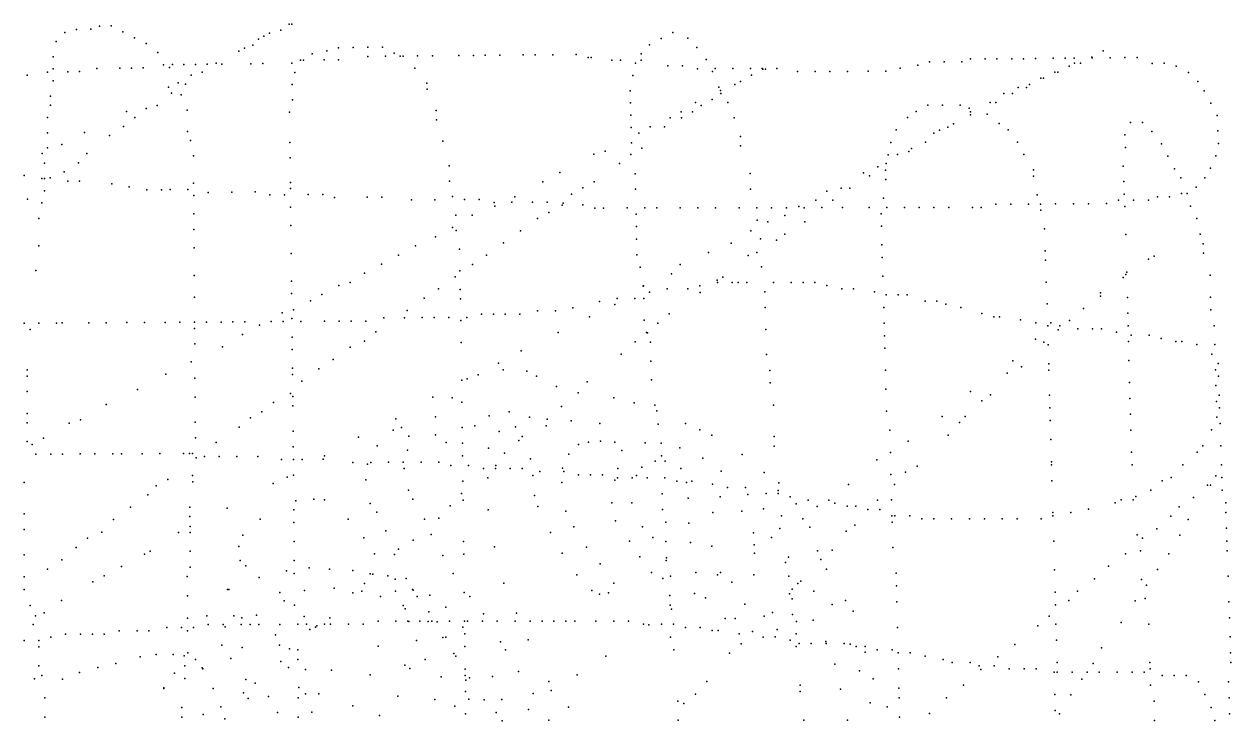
# Model space of a CAD drawing. Header units: metres. Extents: x -21.4 to -6.2, y -43.4 to -42.1.
# Drawn here: x -21.443035 to -21.441632, y -43.119011 to -43.118201 of the extents above; entities that cross this region are included whole.
import ezdxf

# ---------------------------------------------------------------- set-up
doc = ezdxf.new("R2010")
doc.units = ezdxf.units.M

msp = doc.modelspace()

# ---------------------------------------------------------------- linework, layer by layer
at = {"layer": 'Pontos'}
for p in [(-21.4429741, -43.1182073, 426), (-21.4429573, -43.1182071, 426), (-21.4429472, -43.1182035, 426), (-21.4429337, -43.1182033, 425), (-21.4427365, -43.1182082, 421), (-21.4427267, -43.1182012, 421), (-21.4427235, -43.1182012, 421), (-21.4429976, -43.1182216, 427), (-21.4429876, -43.1182109, 427), (-21.4429202, -43.1182102, 425), (-21.4429066, -43.1182171, 424), (-21.4427625, -43.1182187, 421), (-21.442756, -43.1182152, 421), (-21.4427495, -43.1182117, 421), (-21.4422941, -43.118218, 424), (-21.4422806, -43.1182108, 424), (-21.4422633, -43.1182177, 424), (-21.4428931, -43.1182239, 424), (-21.4428795, -43.1182344, 423), (-21.4427854, -43.1182327, 420), (-21.4427788, -43.1182292, 420), (-21.4427691, -43.1182257, 420), (-21.4426999, -43.1182359, 420), (-21.4426829, -43.1182322, 421), (-21.4426694, -43.1182286, 421), (-21.4426524, -43.1182284, 421), (-21.4426354, -43.1182282, 421), (-21.4426183, -43.118228, 421), (-21.4426046, -43.1182349, 421), (-21.4423176, -43.1182359, 423), (-21.4423076, -43.1182252, 423), (-21.4422527, -43.1182283, 424), (-21.4417804, -43.1182324, 423), (-21.443001, -43.1182392, 427), (-21.4428727, -43.1182484, 423), (-21.4428625, -43.1182483, 423), (-21.442849, -43.1182481, 422), (-21.4428355, -43.118248, 422), (-21.4428219, -43.1182478, 421), (-21.4428114, -43.1182467, 421), (-21.442805, -43.1182477, 421), (-21.4427711, -43.1182473, 420), (-21.4427575, -43.1182472, 420), (-21.4427235, -43.1182468, 420), (-21.4427134, -43.1182432, 420), (-21.44271, -43.1182431, 420), (-21.4426862, -43.1182429, 420), (-21.4426692, -43.1182427, 420), (-21.4426352, -43.1182388, 421), (-21.4426148, -43.1182386, 421), (-21.4425977, -43.1182384, 421), (-21.4425943, -43.1182383, 421), (-21.4425773, -43.1182382, 421), (-21.4425602, -43.118238, 421), (-21.4425295, -43.1182377, 421), (-21.4425125, -43.1182376, 421), (-21.4424988, -43.1182375, 421), (-21.4424818, -43.1182373, 421), (-21.4424545, -43.1182371, 422), (-21.4424408, -43.118237, 422), (-21.4424203, -43.1182368, 422), (-21.4423929, -43.1182366, 422), (-21.4423791, -43.11824, 422), (-21.4423757, -43.11824, 422), (-21.4423517, -43.1182433, 423), (-21.4423414, -43.1182432, 423), (-21.4423242, -43.1182466, 423), (-21.4423174, -43.118243, 423), (-21.4422863, -43.1182499, 423), (-21.4422692, -43.1182497, 423), (-21.4422419, -43.1182424, 424), (-21.4419958, -43.1182489, 425), (-21.4419822, -43.1182452, 425), (-21.4419651, -43.1182452, 425), (-21.4419446, -43.1182452, 426), (-21.4419345, -43.1182416, 425), (-21.4419174, -43.1182415, 425), (-21.4419037, -43.1182415, 425), (-21.4418866, -43.1182415, 425), (-21.4418729, -43.1182414, 424), (-21.441859, -43.1182412, 424), (-21.4418382, -43.118241, 424), (-21.4418243, -43.1182409, 424), (-21.4418199, -43.1182501, 423), (-21.4418139, -43.1182408, 423), (-21.4418134, -43.1182466, 423), (-21.4418067, -43.1182466, 423), (-21.4417935, -43.1182395, 423), (-21.4417931, -43.1182405, 423), (-21.4417722, -43.1182403, 423), (-21.4417549, -43.1182401, 422), (-21.4417409, -43.11824, 422), (-21.4417233, -43.118247, 422), (-21.4417093, -43.1182468, 422), (-21.4416953, -43.1182503, 421), (-21.4430313, -43.1182606, 429), (-21.4430077, -43.1182569, 428), (-21.443001, -43.1182533, 428), (-21.4429841, -43.1182566, 427), (-21.4429706, -43.1182565, 427), (-21.4429504, -43.1182527, 426), (-21.4429234, -43.1182524, 425), (-21.4429099, -43.1182523, 424), (-21.4428963, -43.1182522, 424), (-21.4428659, -43.1182518, 423), (-21.4428408, -43.1182607, 422), (-21.4428278, -43.1182572, 421), (-21.44272, -43.1182574, 420), (-21.4425804, -43.1182524, 420), (-21.4423272, -43.1182609, 422), (-21.4422519, -43.1182531, 423), (-21.4422346, -43.1182565, 424), (-21.4422313, -43.118253, 424), (-21.4422108, -43.1182529, 424), (-21.4421903, -43.1182528, 424), (-21.442189, -43.1182607), (-21.4421767, -43.1182528, 424), (-21.442176, -43.1182536), (-21.4421727, -43.1182536), (-21.4421596, -43.1182528, 424), (-21.4421356, -43.1182563, 424), (-21.4421151, -43.1182563, 424), (-21.442098, -43.1182562, 424), (-21.4420775, -43.1182562, 425), (-21.4420536, -43.1182561, 425), (-21.4420331, -43.1182561, 425), (-21.4420161, -43.1182525, 425), (-21.4418529, -43.1182642, 424), (-21.4418495, -43.1182642, 424), (-21.4418364, -43.1182572, 424), (-21.4418331, -43.1182572, 423), (-21.441681, -43.1182573, 421), (-21.443001, -43.1182673, 428), (-21.4428669, -43.1182747, 423), (-21.4428556, -43.1182694, 422), (-21.4428474, -43.1182712, 422), (-21.4427232, -43.1182716, 420), (-21.4425665, -43.1182699, 420), (-21.4425663, -43.118277, 420), (-21.4422273, -43.1182744, 423), (-21.442225, -43.1182784), (-21.4422086, -43.1182713), (-21.4422021, -43.1182678), (-21.4418792, -43.1182748, 424), (-21.4418693, -43.1182748, 424), (-21.441866, -43.1182713, 424), (-21.4416701, -43.118268, 420), (-21.4430043, -43.118285, 428), (-21.4428637, -43.1182817, 423), (-21.4428521, -43.1182835, 422), (-21.442723, -43.1182893, 419), (-21.4423301, -43.1182787, 422), (-21.4422544, -43.1182925), (-21.4422347, -43.118289), (-21.4422249, -43.1182819), (-21.4422167, -43.1182923, 423), (-21.4419118, -43.1182925, 424), (-21.4419052, -43.1182925, 424), (-21.4418956, -43.1182819, 424), (-21.4418857, -43.1182819, 424), (-21.4416627, -43.1182787, 420), (-21.4430043, -43.1182956, 428), (-21.4429158, -43.1183027, 425), (-21.4428931, -43.1182992, 424), (-21.4428801, -43.1182957, 423), (-21.4428452, -43.1183011, 422), (-21.4427263, -43.1183035, 419), (-21.4425556, -43.1183018, 419), (-21.4423298, -43.1182929, 422), (-21.4422708, -43.1183031), (-21.4422576, -43.1183031), (-21.4422478, -43.118296), (-21.4419975, -43.1183027), (-21.4419841, -43.1182955), (-21.441967, -43.1182954), (-21.4419464, -43.1182954), (-21.441936, -43.118299), (-21.4419347, -43.1183031, 424), (-21.4419153, -43.1183061), (-21.4416551, -43.118293, 420), (-21.4430077, -43.1183098, 428), (-21.4429193, -43.1183202, 425), (-21.4429062, -43.1183097, 424), (-21.4425554, -43.1183125, 419), (-21.4423294, -43.1183072, 421), (-21.4422839, -43.1183102), (-21.4422707, -43.1183102), (-21.4422094, -43.1183103, 423), (-21.4420076, -43.1183099), (-21.4419542, -43.1183173, 424), (-21.4419346, -43.1183067, 424), (-21.4419012, -43.1183169), (-21.4417485, -43.1183156, 421), (-21.4417345, -43.1183155, 421), (-21.4416476, -43.1183074, 420), (-21.4430077, -43.1183275, 429), (-21.4429648, -43.1183272, 427), (-21.4429357, -43.1183308, 425), (-21.4428451, -43.1183259, 421), (-21.442329, -43.1183215, 421), (-21.44232, -43.1183279), (-21.4423068, -43.1183208), (-21.4422904, -43.1183208), (-21.442202, -43.1183318, 422), (-21.4420208, -43.1183243), (-21.4419771, -43.1183279, 424), (-21.4419705, -43.1183244, 424), (-21.4419607, -43.1183209, 424), (-21.4418907, -43.1183241), (-21.4417549, -43.1183301, 421), (-21.4417236, -43.1183262, 420), (-21.4416468, -43.1183254, 419), (-21.4430076, -43.1183452, 429), (-21.4429909, -43.1183412, 428), (-21.4428416, -43.1183365, 421), (-21.4427259, -43.118339, 418), (-21.4425482, -43.1183374, 419), (-21.4423285, -43.1183394, 421), (-21.4423165, -43.1183456), (-21.4422018, -43.1183426, 422), (-21.4420273, -43.1183387), (-21.4420031, -43.1183457, 423), (-21.4419868, -43.1183386, 424), (-21.4418799, -43.1183384), (-21.4417543, -43.1183445, 420), (-21.4417126, -43.1183405, 420), (-21.4416462, -43.1183399, 419), (-21.4430138, -43.1183518, 430), (-21.4429718, -43.1183624, 428), (-21.4429619, -43.1183518, 427), (-21.4428381, -43.1183543, 421), (-21.4427256, -43.1183568, 419), (-21.4423725, -43.1183526), (-21.4423594, -43.1183491), (-21.4423296, -43.1183527), (-21.4420303, -43.1183531), (-21.4420195, -43.1183528, 423), (-21.4420064, -43.1183492, 423), (-21.4418725, -43.1183528), (-21.4417051, -43.1183549, 419), (-21.4416491, -43.1183544, 418), (-21.443011, -43.1183629, 430), (-21.4429882, -43.1183729, 429), (-21.4425408, -43.1183659, 419), (-21.4424119, -43.1183739), (-21.4423427, -43.1183633), (-21.4423243, -43.1183753, 420), (-21.4421907, -43.1183751, 421), (-21.4420588, -43.1183741, 422), (-21.4420424, -43.118367, 422), (-21.4420332, -43.1183712), (-21.4420325, -43.1183634, 422), (-21.4418614, -43.1183707), (-21.441757, -43.1183662, 420), (-21.4416975, -43.1183693, 419), (-21.4416555, -43.1183689, 418), (-21.4430347, -43.1183774, 431), (-21.4430144, -43.1183807, 430), (-21.443011, -43.1183807, 430), (-21.4430045, -43.1183799, 430), (-21.4429839, -43.118384, 429), (-21.4429703, -43.1183839, 428), (-21.442933, -43.1183871, 427), (-21.4429126, -43.1183905, 426), (-21.4428378, -43.1183863, 422), (-21.4427253, -43.1183854, 419), (-21.4425404, -43.1183838, 419), (-21.4424316, -43.1183845), (-21.4423722, -43.1183846), (-21.4420521, -43.1183776, 422), (-21.4420328, -43.118382), (-21.4418612, -43.118378), (-21.4417563, -43.1183843, 419), (-21.4416901, -43.1183801, 418), (-21.4416722, -43.1183909, 418), (-21.4416622, -43.1183799, 418), (-21.4430309, -43.1184046, 432), (-21.443011, -43.1183949, 431), (-21.4428922, -43.1183939, 425), (-21.4428752, -43.1183938, 424), (-21.442865, -43.1183937, 424), (-21.4428446, -43.1183935, 423), (-21.4428377, -43.1184006, 423), (-21.4428207, -43.1183969, 422), (-21.4427935, -43.1183967, 421), (-21.4427662, -43.1183964, 420), (-21.4427491, -43.1183999, 420), (-21.442732, -43.1183997, 420), (-21.4427252, -43.1183925, 419), (-21.4427046, -43.1183995, 419), (-21.4426875, -43.1183993, 419), (-21.4426738, -43.1184028, 419), (-21.4426361, -43.1184025, 419), (-21.442619, -43.1184023, 419), (-21.4425367, -43.1184017, 418), (-21.4424645, -43.1184022), (-21.4423985, -43.1183988), (-21.4423854, -43.1183917), (-21.4423239, -43.1183933, 420), (-21.4421903, -43.1183931, 420), (-21.4421014, -43.1183954, 421), (-21.4420849, -43.1183919, 421), (-21.442075, -43.1183919, 421), (-21.4420356, -43.1184037), (-21.4418569, -43.1183996), (-21.4417558, -43.1183988, 419), (-21.4417172, -43.1184021, 418), (-21.4417032, -43.118402, 418), (-21.4416893, -43.1183982, 418), (-21.4416824, -43.1183982, 418), (-21.4430144, -43.1184092, 431), (-21.442725, -43.118414, 420), (-21.4425846, -43.1184056, 419), (-21.4425572, -43.1184054, 419), (-21.4425229, -43.1184052, 418), (-21.4425057, -43.1184051, 418), (-21.4424885, -43.1184086, 418), (-21.4424876, -43.1184129), (-21.4424678, -43.1184084, 418), (-21.4424438, -43.1184083, 419), (-21.4424266, -43.1184082, 419), (-21.4424093, -43.1184116, 419), (-21.4424083, -43.1184095), (-21.4423852, -43.1184115, 419), (-21.4423714, -43.1184151, 419), (-21.4423611, -43.1184151, 419), (-21.4423337, -43.118415, 419), (-21.4423131, -43.118415, 419), (-21.4422994, -43.118415, 419), (-21.442272, -43.1184149, 419), (-21.4422514, -43.1184149, 419), (-21.4422309, -43.1184148, 420), (-21.4422034, -43.1184148, 420), (-21.4421829, -43.1184148, 420), (-21.4421657, -43.1184147, 420), (-21.4421486, -43.1184147, 420), (-21.4421341, -43.1184132, 420), (-21.442128, -43.1184147, 420), (-21.4421144, -43.1184061, 420), (-21.4421074, -43.1184146, 420), (-21.4420946, -43.1184061, 421), (-21.4420834, -43.1184146, 420), (-21.4420525, -43.1184146, 421), (-21.4420319, -43.1184145, 421), (-21.4420113, -43.1184145, 421), (-21.4419941, -43.1184145, 421), (-21.441977, -43.1184144, 421), (-21.4419598, -43.1184144, 421), (-21.4419323, -43.1184144, 421), (-21.441922, -43.1184143, 421), (-21.441905, -43.1184107, 421), (-21.4418878, -43.1184107, 420), (-21.441867, -43.1184106, 420), (-21.4418531, -43.1184104, 420), (-21.4418528, -43.1184177), (-21.4418356, -43.1184103, 420), (-21.4418147, -43.1184101, 419), (-21.4417973, -43.11841, 419), (-21.4417763, -43.1184098, 419), (-21.4417625, -43.1184061, 419), (-21.4417552, -43.1184133, 418), (-21.441745, -43.1184059, 418), (-21.4417275, -43.1184058, 418), (-21.4416786, -43.1184128, 417), (-21.4430178, -43.1184271, 432), (-21.4428376, -43.118422, 423), (-21.4425328, -43.1184232, 418), (-21.4425139, -43.1184235), (-21.4424379, -43.1184272), (-21.4424248, -43.1184201), (-21.4423233, -43.1184222, 419), (-21.4421825, -43.1184292, 419), (-21.4421703, -43.118431, 419), (-21.4421505, -43.1184239, 420), (-21.4421273, -43.118431, 420), (-21.4420385, -43.1184218), (-21.4416714, -43.1184274, 417), (-21.4428374, -43.1184399, 424), (-21.4427247, -43.1184355, 420), (-21.4425369, -43.1184377), (-21.4425325, -43.1184412, 418), (-21.4424577, -43.1184415), (-21.442323, -43.1184367, 419), (-21.44219, -43.1184417, 419), (-21.4421502, -43.1184453, 419), (-21.4420381, -43.1184362), (-21.4418486, -43.1184394), (-21.441754, -43.1184459, 417), (-21.4416675, -43.1184456, 416), (-21.4430178, -43.1184592, 432), (-21.4425798, -43.118459), (-21.4425567, -43.1184484), (-21.4424774, -43.1184557), (-21.4423227, -43.1184512, 418), (-21.4422129, -43.118456, 419), (-21.4421785, -43.118451, 419), (-21.44216, -43.1184524, 419), (-21.4420375, -43.118458), (-21.4416638, -43.1184566, 416), (-21.4428373, -43.1184614, 424), (-21.4427244, -43.1184678, 421), (-21.4425995, -43.1184697), (-21.4425286, -43.1184628, 418), (-21.4424972, -43.11847), (-21.4423223, -43.1184693, 418), (-21.4422393, -43.1184667, 418), (-21.4421929, -43.1184703, 418), (-21.442183, -43.1184667, 418), (-21.4420371, -43.1184725), (-21.4418477, -43.1184648), (-21.4417274, -43.1184744, 416), (-21.4417209, -43.1184709, 416), (-21.4416635, -43.1184676, 416), (-21.4430211, -43.1184879, 433), (-21.4426193, -43.1184803), (-21.4425281, -43.118488, 418), (-21.4425137, -43.1184806), (-21.4423186, -43.1184838, 418), (-21.4422722, -43.1184809, 418), (-21.4421777, -43.1184836, 418), (-21.4418473, -43.1184757), (-21.442837, -43.1184937, 425), (-21.442724, -43.1185001, 422), (-21.4426556, -43.1185016), (-21.4426391, -43.118491), (-21.4425335, -43.1184949), (-21.442282, -43.1184917, 417), (-21.442229, -43.1184989, 417), (-21.4422288, -43.1185018, 417), (-21.4422224, -43.1184953, 417), (-21.4422116, -43.1185018, 417), (-21.4422048, -43.1185018, 417), (-21.4421945, -43.1185018, 417), (-21.4421635, -43.1185017, 417), (-21.4421429, -43.1185017, 417), (-21.4421291, -43.1185017, 417), (-21.4421154, -43.1185017, 417), (-21.4420364, -43.1184943), (-21.4418464, -43.1185011), (-21.441757, -43.1184959, 416), (-21.4417538, -43.1184923, 416), (-21.4417527, -43.1184897, 416), (-21.441656, -43.1184932, 415), (-21.4427238, -43.1185146, 422), (-21.4426886, -43.1185158), (-21.4426688, -43.1185052), (-21.4425532, -43.1185092), (-21.4425277, -43.1185097, 418), (-21.442315, -43.118506, 417), (-21.4423147, -43.1185056, 417), (-21.4423077, -43.1185128, 417), (-21.4422871, -43.1185092, 417), (-21.442263, -43.1185091, 417), (-21.4422494, -43.1185055, 417), (-21.4422487, -43.1185132, 417), (-21.4421736, -43.1185127, 417), (-21.4421015, -43.1185053, 417), (-21.4420842, -43.1185089, 417), (-21.4420704, -43.1185089, 417), (-21.4420462, -43.1185125, 417), (-21.4420324, -43.1185161, 417), (-21.4420186, -43.1185161, 417), (-21.4420083, -43.1185161, 417), (-21.4417834, -43.1185138, 416), (-21.4428369, -43.1185189, 426), (-21.4427018, -43.1185229, 422), (-21.4425698, -43.1185199), (-21.4425275, -43.1185205, 418), (-21.4423967, -43.1185311, 417), (-21.4423659, -43.1185238, 417), (-21.4423479, -43.1185274, 417), (-21.4423453, -43.1185202, 417), (-21.4423247, -43.1185201, 417), (-21.4423144, -43.1185201, 417), (-21.4421731, -43.1185309, 416), (-21.4420354, -43.1185307), (-21.4419874, -43.1185233, 417), (-21.4419736, -43.1185233, 417), (-21.4419631, -43.1185269, 417), (-21.4419458, -43.1185306, 417), (-21.4418455, -43.1185266), (-21.4417833, -43.1185174, 416), (-21.441752, -43.118519, 415), (-21.4416554, -43.1185189, 414), (-21.4427348, -43.1185371, 423), (-21.4427235, -43.1185435, 423), (-21.4427216, -43.1185336, 422), (-21.4426168, -43.1185428, 420), (-21.4425927, -43.1185426, 419), (-21.4425896, -43.1185342), (-21.442572, -43.1185425, 419), (-21.4425582, -43.1185424, 418), (-21.4425409, -43.1185423, 418), (-21.4425202, -43.1185422, 417), (-21.4425031, -43.1185386, 417), (-21.4424893, -43.1185385, 417), (-21.4424756, -43.1185385, 417), (-21.4424584, -43.1185385, 417), (-21.4424378, -43.1185348, 417), (-21.4424172, -43.1185348, 417), (-21.4423776, -43.1185417, 416), (-21.4422849, -43.1185382, 416), (-21.4419214, -43.1185378, 416), (-21.4419075, -43.1185414, 416), (-21.4419006, -43.1185414, 416), (-21.4418763, -43.118545, 416), (-21.441803, -43.1185317, 415), (-21.4417516, -43.1185373, 415), (-21.441655, -43.1185335, 414), (-21.4430348, -43.118549, 436), (-21.4430279, -43.1185562, 435), (-21.4430177, -43.1185489, 435), (-21.4429973, -43.1185488, 434), (-21.4429905, -43.1185487, 434), (-21.4429597, -43.1185485, 432), (-21.4429393, -43.1185484, 431), (-21.4429153, -43.1185483, 430), (-21.4428948, -43.1185481, 429), (-21.4428709, -43.118548, 428), (-21.4428538, -43.1185479, 428), (-21.4428367, -43.1185478, 427), (-21.4428366, -43.118555, 427), (-21.442823, -43.1185477, 426), (-21.4428058, -43.1185476, 425), (-21.4427921, -43.1185475, 425), (-21.4427784, -43.1185474, 424), (-21.4427612, -43.1185514, 424), (-21.4427475, -43.1185472, 423), (-21.4427337, -43.1185471, 423), (-21.4427131, -43.118547, 422), (-21.4426856, -43.1185468, 422), (-21.4426684, -43.1185467, 421), (-21.4426546, -43.1185466, 421), (-21.4426374, -43.1185465, 420), (-21.4426259, -43.1185592), (-21.442527, -43.1185459, 417), (-21.4423138, -43.1185456, 416), (-21.442298, -43.118549, 416), (-21.4421725, -43.1185564, 416), (-21.4420348, -43.1185489), (-21.4418587, -43.1185486, 415), (-21.4418446, -43.1185521), (-21.4418412, -43.1185485, 415), (-21.4418326, -43.1185567, 415), (-21.4418307, -43.1185521, 415), (-21.4418195, -43.118546, 415), (-21.4418195, -43.118546, 415), (-21.4418099, -43.1185557, 415), (-21.4417927, -43.1185557, 415), (-21.4417823, -43.1185557, 414), (-21.4417513, -43.118552, 414), (-21.4416511, -43.1185519, 413), (-21.4428365, -43.1185731, 427), (-21.442781, -43.118562, 425), (-21.4427232, -43.1185652, 423), (-21.4426392, -43.1185699), (-21.4425266, -43.1185714, 417), (-21.442414, -43.1185597, 416), (-21.4423243, -43.1185705, 416), (-21.4423112, -43.1185598, 416), (-21.4423101, -43.1185602, 416), (-21.4423064, -43.1185711, 416), (-21.4420344, -43.1185635), (-21.4418591, -43.1185674, 415), (-21.4418491, -43.1185711, 415), (-21.4417649, -43.1185594), (-21.4417509, -43.1185703, 414), (-21.4417476, -43.118563), (-21.4417269, -43.118563), (-21.441713, -43.1185666), (-21.4416956, -43.1185703), (-21.4416887, -43.1185703), (-21.4428041, -43.1185763, 426), (-21.4427231, -43.1185797, 423), (-21.4426557, -43.118577), (-21.4424569, -43.1185812, 416), (-21.4423408, -43.1185849, 415), (-21.4421717, -43.1185855, 415), (-21.442034, -43.1185781), (-21.4418441, -43.1185741), (-21.4416713, -43.1185739), (-21.4416538, -43.1185849), (-21.4416506, -43.1185739, 413), (-21.4428405, -43.118594, 428), (-21.4426756, -43.1185913), (-21.4424834, -43.1185955, 416), (-21.442306, -43.118593, 415), (-21.4418854, -43.1185926, 414), (-21.4418753, -43.1185998, 414), (-21.4418436, -43.1185962), (-21.4417504, -43.1185924, 413), (-21.4416465, -43.1185959, 412), (-21.4430314, -43.1186031, 437), (-21.4430314, -43.1186104, 437), (-21.4428702, -43.1186082, 430), (-21.4428362, -43.118613, 429), (-21.4427228, -43.1186014, 424), (-21.4427227, -43.1186087, 424), (-21.4426921, -43.118602), (-21.4425261, -43.1186152, 417), (-21.4425198, -43.1186135, 417), (-21.4425068, -43.118609, 416), (-21.4424779, -43.1186031, 416), (-21.4424503, -43.1186046, 416), (-21.4424393, -43.1186105, 416), (-21.4423056, -43.118615, 415), (-21.4421679, -43.1186038, 414), (-21.4420333, -43.1186037), (-21.4418918, -43.1186069, 414), (-21.4418434, -43.1186035), (-21.4416498, -43.1186033), (-21.4416461, -43.1186106, 412), (-21.4430314, -43.1186285, 437), (-21.4429032, -43.118626, 431), (-21.442712, -43.1186163), (-21.4424157, -43.1186224, 415), (-21.4423804, -43.1186172, 415), (-21.4421676, -43.1186185, 414), (-21.4420328, -43.1186257), (-21.4419347, -43.1186285, 414), (-21.4417496, -43.1186181, 413), (-21.4416492, -43.1186216), (-21.4428361, -43.1186348, 429), (-21.4427451, -43.1186413), (-21.4427253, -43.1186306), (-21.4427225, -43.1186342, 424), (-21.4425596, -43.118635, 418), (-21.4425371, -43.1186357, 418), (-21.4425258, -43.1186409, 417), (-21.4423908, -43.1186298, 415), (-21.4423493, -43.1186358, 415), (-21.4423257, -43.1186417, 415), (-21.4419212, -43.1186393, 414), (-21.4419113, -43.1186321, 414), (-21.4418426, -43.1186328), (-21.4417491, -43.1186364, 412), (-21.4416486, -43.11864), (-21.4416453, -43.1186326, 412), (-21.4430314, -43.1186539, 436), (-21.4429395, -43.1186437, 433), (-21.4427584, -43.118652), (-21.4427224, -43.1186452, 425), (-21.4424943, -43.1186566, 416), (-21.4424708, -43.1186521, 416), (-21.4424102, -43.118646, 416), (-21.4423016, -43.1186443, 415), (-21.4422993, -43.1186507, 414), (-21.4421636, -43.1186442, 414), (-21.4420322, -43.1186514), (-21.4419675, -43.1186573, 414), (-21.4419409, -43.1186573, 413), (-21.4418421, -43.1186475), (-21.4417485, -43.1186548, 412), (-21.4416449, -43.1186474, 411), (-21.4430314, -43.1186648, 436), (-21.4429825, -43.1186651, 434), (-21.4429693, -43.1186615, 434), (-21.4428359, -43.1186639, 429), (-21.4427849, -43.1186699), (-21.4427717, -43.1186592), (-21.4426027, -43.1186601, 420), (-21.4425962, -43.1186704, 420), (-21.4425564, -43.118658, 419), (-21.4425254, -43.1186702, 418), (-21.4425108, -43.1186685, 417), (-21.4424634, -43.1186696, 416), (-21.4424473, -43.1186581, 416), (-21.4424279, -43.1186685, 416), (-21.4424267, -43.1186604, 416), (-21.4423989, -43.1186626, 415), (-21.4423656, -43.1186656, 415), (-21.4422978, -43.1186663, 414), (-21.4422658, -43.1186656, 414), (-21.4419474, -43.1186646, 413), (-21.4418417, -43.1186622), (-21.441648, -43.1186584), (-21.4416443, -43.1186657, 411), (-21.4430122, -43.1186828, 435), (-21.4428358, -43.1186822, 429), (-21.4427221, -43.1186744, 425), (-21.4426459, -43.1186816, 422), (-21.4426056, -43.1186735, 421), (-21.4425876, -43.1186805, 420), (-21.4425565, -43.1186789, 419), (-21.4424825, -43.1186751, 416), (-21.4424556, -43.1186806, 416), (-21.4422491, -43.1186731, 414), (-21.4422351, -43.1186791, 414), (-21.4421629, -43.1186809, 413), (-21.4420282, -43.1186734), (-21.4419605, -43.118679, 413), (-21.4418411, -43.1186843), (-21.441748, -43.1186732, 412), (-21.4416544, -43.1186731), (-21.4430314, -43.1186867, 436), (-21.4430255, -43.11869, 436), (-21.4428115, -43.1186878), (-21.4427219, -43.1186927, 426), (-21.4426243, -43.1186916, 422), (-21.4425893, -43.1186966, 420), (-21.442544, -43.1186879, 419), (-21.4425252, -43.1186886, 418), (-21.4424949, -43.1186943, 417), (-21.4424598, -43.1186855, 416), (-21.4423902, -43.1186902, 416), (-21.4423787, -43.1186875, 415), (-21.4423647, -43.1186861, 415), (-21.442348, -43.1186875, 415), (-21.4423401, -43.1186971, 415), (-21.4423127, -43.118688, 415), (-21.442294, -43.1186884, 414), (-21.4422723, -43.118694, 414), (-21.4421626, -43.118692, 413), (-21.4420276, -43.1186992), (-21.4420071, -43.1186861, 413), (-21.4417472, -43.118699, 412), (-21.4416709, -43.1186989), (-21.4416642, -43.1186915), (-21.4416434, -43.1186915, 411), (-21.4430211, -43.1187012), (-21.443004, -43.1187012), (-21.4429903, -43.1187011), (-21.4429697, -43.118701), (-21.4429525, -43.1187009), (-21.4429319, -43.1187009), (-21.4429216, -43.1187008), (-21.4428976, -43.1187007), (-21.442877, -43.1187006), (-21.4428494, -43.1187005), (-21.4428425, -43.1187005), (-21.4428391, -43.1187005, 430), (-21.4428347, -43.1187057), (-21.4428253, -43.1187041), (-21.4428081, -43.118704), (-21.4427874, -43.1187039), (-21.4427632, -43.1187038), (-21.4427356, -43.1187074), (-21.4427218, -43.1187073), (-21.4427114, -43.1187073), (-21.4426872, -43.1187072), (-21.4426857, -43.1187031, 424), (-21.4426527, -43.1187108), (-21.4426356, -43.1187129, 423), (-21.4426319, -43.1187108), (-21.4426112, -43.1187107), (-21.442594, -43.1187107), (-21.4425733, -43.1187107), (-21.4425525, -43.1187107), (-21.442525, -43.1187033, 418), (-21.4424764, -43.1187, 417), (-21.4424461, -43.1187067, 416), (-21.4424015, -43.1187012, 416), (-21.4423013, -43.1187095, 414), (-21.4422937, -43.1187031, 414), (-21.4422897, -43.1187095, 414), (-21.4422457, -43.118706, 414), (-21.4421999, -43.1187016, 413), (-21.4420435, -43.1187078, 413), (-21.4418404, -43.1187101), (-21.442839, -43.1187261, 430), (-21.4427216, -43.1187257, 426), (-21.4425929, -43.1187179, 421), (-21.4425387, -43.1187143), (-21.442518, -43.1187143), (-21.4425007, -43.118718), (-21.4424869, -43.118718), (-21.4424863, -43.1187144, 417), (-21.4424696, -43.118718), (-21.4424558, -43.1187179), (-21.4424432, -43.118726, 416), (-21.4424351, -43.1187216), (-21.4424088, -43.1187177, 416), (-21.4424074, -43.1187216), (-21.4423901, -43.1187253), (-21.4423763, -43.1187252), (-21.4423625, -43.1187252), (-21.4423447, -43.1187178, 415), (-21.4423227, -43.1187261, 415), (-21.4423165, -43.1187164, 415), (-21.4422715, -43.1187178, 414), (-21.4422246, -43.1187211, 413), (-21.4421744, -43.1187226, 413), (-21.442027, -43.118725), (-21.4420099, -43.1187223, 413), (-21.4419967, -43.1187151, 413), (-21.4418403, -43.1187138), (-21.4417467, -43.1187137, 411), (-21.4416878, -43.1187137), (-21.4416491, -43.1187264), (-21.4416427, -43.1187136, 411), (-21.4430348, -43.1187341, 435), (-21.4428812, -43.1187379), (-21.4428679, -43.1187308), (-21.4428389, -43.1187334, 430), (-21.4427455, -43.1187353, 427), (-21.4427289, -43.1187281, 427), (-21.4426374, -43.1187311, 423), (-21.4425247, -43.1187327, 418), (-21.4424957, -43.1187287, 417), (-21.4424097, -43.1187343, 416), (-21.4423482, -43.1187316, 415), (-21.4423451, -43.1187289), (-21.4423279, -43.1187289), (-21.4423106, -43.1187289), (-21.4422898, -43.1187289), (-21.4422759, -43.1187325), (-21.4422646, -43.1187344, 414), (-21.4422587, -43.1187325), (-21.4422344, -43.1187362), (-21.442217, -43.1187399), (-21.4421963, -43.1187399), (-21.4421575, -43.1187347, 413), (-21.4420764, -43.1187367, 413), (-21.442023, -43.1187367, 413), (-21.4418398, -43.1187322), (-21.4417115, -43.1187321), (-21.4417012, -43.1187284), (-21.4416588, -43.1187373), (-21.4416555, -43.1187373), (-21.4416422, -43.1187284, 410), (-21.4428912, -43.1187487), (-21.4427188, -43.1187555, 427), (-21.4426979, -43.1187535, 426), (-21.4426856, -43.1187545, 425), (-21.4425879, -43.1187433, 421), (-21.442583, -43.1187535, 421), (-21.4425262, -43.1187469, 419), (-21.4425244, -43.1187548, 419), (-21.4424415, -43.1187495, 417), (-21.442293, -43.1187473, 414), (-21.4422628, -43.1187524, 414), (-21.4422255, -43.118751, 413), (-21.4421934, -43.1187482, 413), (-21.4421719, -43.1187472), (-21.4421581, -43.1187435, 413), (-21.4421581, -43.1187472), (-21.4421441, -43.1187509), (-21.4421233, -43.1187546), (-21.4420991, -43.1187546), (-21.4420428, -43.1187548, 413), (-21.4420263, -43.1187545), (-21.4417594, -43.1187543), (-21.4417455, -43.1187543, 411), (-21.4417422, -43.1187506), (-21.441725, -43.1187432), (-21.4416752, -43.1187518), (-21.4416418, -43.1187432, 410), (-21.4429111, -43.118763), (-21.4428422, -43.1187628, 431), (-21.4427987, -43.1187639, 430), (-21.4427212, -43.1187661, 427), (-21.4426325, -43.1187586, 423), (-21.4426248, -43.1187688, 423), (-21.4425395, -43.1187613, 419), (-21.4424952, -43.1187661, 418), (-21.4424374, -43.118762, 417), (-21.4424052, -43.1187675, 416), (-21.4423514, -43.1187579, 415), (-21.4423283, -43.1187579, 415), (-21.4422927, -43.1187657, 414), (-21.442234, -43.1187691, 413), (-21.4422005, -43.1187677, 413), (-21.442175, -43.1187649, 413), (-21.4421374, -43.1187589, 413), (-21.4421128, -43.118762, 413), (-21.4420921, -43.1187582), (-21.4420781, -43.1187619), (-21.4420677, -43.1187619), (-21.4420538, -43.1187656), (-21.4420399, -43.1187656), (-21.4418388, -43.1187692), (-21.441818, -43.1187691), (-21.4417972, -43.1187654), (-21.4417662, -43.118758), (-21.4416917, -43.1187626), (-21.4416378, -43.1187579, 410), (-21.4416375, -43.118769, 410), (-21.4430348, -43.1187707, 435), (-21.4429311, -43.1187774), (-21.4428421, -43.1187738, 431), (-21.4427605, -43.1187769, 429), (-21.4427211, -43.1187808, 427), (-21.442658, -43.118777, 424), (-21.4425694, -43.118777, 421), (-21.4425528, -43.1187758, 420), (-21.4423471, -43.1187787, 415), (-21.4422889, -43.1187805, 414), (-21.4422619, -43.1187816, 413), (-21.4421541, -43.118773, 413), (-21.4421293, -43.1187765, 413), (-21.4420259, -43.118773), (-21.4420257, -43.1187804), (-21.4420224, -43.118773), (-21.4420051, -43.118773), (-21.4419912, -43.1187766), (-21.4419773, -43.1187766), (-21.4419565, -43.1187766), (-21.4419357, -43.1187766), (-21.4419183, -43.1187766), (-21.4418975, -43.1187766), (-21.4418802, -43.1187766), (-21.4418524, -43.1187766), (-21.4418387, -43.1187729), (-21.4417015, -43.1187735), (-21.4416813, -43.1187772), (-21.4430348, -43.118789, 434), (-21.4429444, -43.1187918), (-21.4428552, -43.1187925, 431), (-21.442842, -43.1187922, 431), (-21.4428419, -43.1187853, 431), (-21.4427804, -43.1187953, 430), (-21.4426142, -43.1187903, 423), (-21.4425616, -43.1187945, 421), (-21.4424227, -43.1187925, 416), (-21.4423958, -43.1187856, 416), (-21.442316, -43.1187857, 414), (-21.4421867, -43.1187928, 413), (-21.4421563, -43.1187876, 413), (-21.4421214, -43.1187861, 413), (-21.442079, -43.118791, 412), (-21.4420691, -43.1187838, 412), (-21.4417408, -43.118795, 411), (-21.4417179, -43.118788), (-21.441691, -43.1187953), (-21.4416368, -43.1187875, 410), (-21.4429743, -43.1188097), (-21.442961, -43.1187989), (-21.4427853, -43.1188086, 430), (-21.442721, -43.118803, 428), (-21.4426398, -43.1187985, 424), (-21.4425827, -43.1188011, 422), (-21.4425239, -43.1188028, 419), (-21.4424881, -43.1188092, 418), (-21.4423811, -43.1188093, 416), (-21.442331, -43.1188024, 415), (-21.442304, -43.1187982, 414), (-21.4422886, -43.1188027, 414), (-21.44226, -43.1188039, 413), (-21.4422353, -43.1188081, 413), (-21.4421862, -43.1188067, 413), (-21.4421658, -43.1187982, 413), (-21.442025, -43.1188099), (-21.4418378, -43.1188024), (-21.4417344, -43.1187989), (-21.4416364, -43.1188023, 409), (-21.4430348, -43.1188184, 434), (-21.442991, -43.118824), (-21.4428951, -43.1188176, 432), (-21.4428885, -43.118814, 432), (-21.4428419, -43.1188142, 431), (-21.4427835, -43.118825, 431), (-21.4427208, -43.1188251, 428), (-21.4426273, -43.118817, 424), (-21.4426044, -43.1188181, 423), (-21.4425994, -43.1188119, 423), (-21.4425479, -43.1188192, 420), (-21.4425237, -43.1188176, 419), (-21.4424094, -43.1188162, 416), (-21.4423189, -43.1188205, 415), (-21.4422882, -43.1188249, 414), (-21.4422879, -43.118822, 414), (-21.4421856, -43.1188163, 412), (-21.4421462, -43.1188211, 412), (-21.4421123, -43.1188135, 412), (-21.4421087, -43.1188237, 412), (-21.4420955, -43.1188128, 412), (-21.4417541, -43.118817), (-21.4417368, -43.1188135, 410), (-21.4417039, -43.1188171), (-21.441636, -43.1188135, 409), (-21.4430076, -43.1188348), (-21.4429217, -43.1188319, 432), (-21.4428418, -43.1188327, 432), (-21.4427769, -43.1188312, 431), (-21.4427299, -43.1188371, 429), (-21.4427299, -43.1188371, 429), (-21.4427036, -43.1188333, 427), (-21.4427036, -43.1188333, 427), (-21.44268, -43.118835, 426), (-21.44268, -43.118835, 426), (-21.4426528, -43.1188367, 425), (-21.4426528, -43.1188367, 425), (-21.4423652, -43.1188289, 415), (-21.4423055, -43.1188388, 414), (-21.4422538, -43.1188388, 413), (-21.4422253, -43.1188389, 412), (-21.4421498, -43.1188271, 412), (-21.4421019, -43.1188348, 412), (-21.4420209, -43.1188396), (-21.4418369, -43.1188358), (-21.4417739, -43.1188315), (-21.4417169, -43.1188353), (-21.4430348, -43.1188441, 434), (-21.442955, -43.1188498, 433), (-21.4429417, -43.1188427, 433), (-21.4428452, -43.1188437, 432), (-21.4427617, -43.1188447, 430), (-21.4427615, -43.1188447, 430), (-21.4427615, -43.1188447, 430), (-21.4427207, -43.1188399, 428), (-21.4426393, -43.1188517, 425), (-21.4426327, -43.1188403, 424), (-21.4426327, -43.1188403, 424), (-21.4426293, -43.1188408, 424), (-21.4426118, -43.1188429, 424), (-21.4426036, -43.1188467, 423), (-21.4426036, -43.1188467, 423), (-21.4425907, -43.118846, 423), (-21.4425361, -43.1188399, 420), (-21.4424771, -43.1188511, 418), (-21.4423921, -43.1188414, 416), (-21.4423492, -43.1188513, 415), (-21.4422924, -43.1188458, 414), (-21.4422834, -43.118843, 414), (-21.4422288, -43.1188417, 412), (-21.442212, -43.1188501, 412), (-21.4421863, -43.1188417, 412), (-21.4421457, -43.1188433, 412), (-21.4421352, -43.1188515, 412), (-21.4421318, -43.1188491, 412), (-21.4417904, -43.1188461), (-21.4417358, -43.1188469, 410), (-21.4417299, -43.1188535), (-21.441635, -43.1188431, 409), (-21.4430348, -43.1188588, 433), (-21.442845, -43.1188659, 432), (-21.4427984, -43.1188587, 432), (-21.4427984, -43.1188587, 432), (-21.4427967, -43.1188587, 431), (-21.4427967, -43.1188587, 431), (-21.4427376, -43.1188622, 430), (-21.4427376, -43.1188622, 430), (-21.4427089, -43.1188597, 428), (-21.4427089, -43.1188597, 428), (-21.4426744, -43.1188571, 427), (-21.4426744, -43.1188571, 427), (-21.4426527, -43.1188625, 426), (-21.4426423, -43.1188606, 425), (-21.4426423, -43.1188606, 425), (-21.4426204, -43.1188667, 424), (-21.4426204, -43.1188667, 424), (-21.4426031, -43.1188605, 423), (-21.4425834, -43.1188587, 422), (-21.4425834, -43.1188587, 422), (-21.4425825, -43.1188596, 422), (-21.4425825, -43.1188596, 422), (-21.442578, -43.1188668, 422), (-21.442563, -43.1188651, 422), (-21.442563, -43.1188651, 422), (-21.4425232, -43.118862, 420), (-21.4425165, -43.1188669, 420), (-21.4423749, -43.1188597, 416), (-21.4423657, -43.1188639, 416), (-21.4423554, -43.1188625, 415), (-21.442284, -43.1188656, 414), (-21.4422554, -43.1188634, 413), (-21.442145, -43.1188636, 412), (-21.4421419, -43.1188582, 412), (-21.4421167, -43.1188607, 412), (-21.4420205, -43.1188544), (-21.4418362, -43.1188618), (-21.4418102, -43.1188606), (-21.443028, -43.1188773, 433), (-21.4429916, -43.1188714, 433), (-21.4427325, -43.1188719, 430), (-21.4427205, -43.1188769, 429), (-21.4425943, -43.1188772, 423), (-21.4425917, -43.1188813, 423), (-21.4425917, -43.1188813, 423), (-21.4425444, -43.1188791, 421), (-21.4425444, -43.1188791, 421), (-21.4422838, -43.1188767, 414), (-21.442282, -43.1188816, 414), (-21.4422425, -43.1188683, 413), (-21.4421969, -43.1188755, 412), (-21.4421417, -43.1188693, 412), (-21.4420953, -43.1188761, 412), (-21.4420799, -43.1188715, 412), (-21.4420201, -43.118873), (-21.4418358, -43.1188766), (-21.4418201, -43.1188715), (-21.4417429, -43.1188717), (-21.4417316, -43.1188691, 410), (-21.4416341, -43.1188728, 409), (-21.4430216, -43.1188893, 433), (-21.4430116, -43.1188857, 433), (-21.4428449, -43.1188918, 432), (-21.4428226, -43.1188894, 432), (-21.4428226, -43.1188894, 432), (-21.4427909, -43.1188892, 432), (-21.4427909, -43.1188892, 432), (-21.4427817, -43.1188916, 432), (-21.4427647, -43.1188886, 431), (-21.4427092, -43.1188901, 429), (-21.4426794, -43.1188915, 427), (-21.4426233, -43.1188954, 425), (-21.4426025, -43.1188954, 424), (-21.4425886, -43.1188954, 423), (-21.4425748, -43.1188954, 422), (-21.4425644, -43.1188846, 422), (-21.4425609, -43.1188954, 422), (-21.4425401, -43.1188954, 421), (-21.4425228, -43.1188954, 420), (-21.4425193, -43.1188954, 420), (-21.442502, -43.1188953, 419), (-21.4425008, -43.1188868, 419), (-21.4424847, -43.1188953, 418), (-21.4424639, -43.1188953, 418), (-21.4424623, -43.1188863, 418), (-21.4424465, -43.1188953, 418), (-21.4424327, -43.1188953, 417), (-21.4424188, -43.1188953, 417), (-21.4424049, -43.1188953, 416), (-21.4423945, -43.1188953, 416), (-21.4423702, -43.1188953, 416), (-21.4423494, -43.1188953, 415), (-21.4423321, -43.1188953, 415), (-21.4422197, -43.1188923, 412), (-21.442208, -43.1188924, 412), (-21.4421743, -43.1188896, 412), (-21.4421648, -43.1188855, 412), (-21.4421413, -43.1188878, 412), (-21.442137, -43.1188959, 412), (-21.4421173, -43.1188944, 412), (-21.4420711, -43.1188838, 412), (-21.4418432, -43.1188897), (-21.4416335, -43.1188914, 408), (-21.4430245, -43.1188994, 433), (-21.4429244, -43.1189067, 432), (-21.4429036, -43.1189067, 432), (-21.4428898, -43.1189066, 432), (-21.4428691, -43.1189029, 432), (-21.4428518, -43.1189029, 432), (-21.4428448, -43.1189066, 432), (-21.4428379, -43.1189029, 432), (-21.4428207, -43.1188992, 432), (-21.4428034, -43.1188992, 432), (-21.4428013, -43.1189022, 432), (-21.4427826, -43.1188992, 432), (-21.4427722, -43.1188992, 431), (-21.4427618, -43.1188992, 431), (-21.4427376, -43.1188992, 430), (-21.4427168, -43.1188991, 429), (-21.4427064, -43.1188991, 428), (-21.4427026, -43.118905, 428), (-21.4427026, -43.118905, 428), (-21.4426961, -43.1189024, 428), (-21.4426947, -43.1189007, 428), (-21.4426857, -43.1188991, 427), (-21.4426787, -43.1188991, 427), (-21.4426579, -43.1188991, 426), (-21.4426406, -43.1188991, 425), (-21.4425874, -43.118896, 423), (-21.4425652, -43.118896, 422), (-21.4425652, -43.118896, 422), (-21.4425546, -43.1188961, 421), (-21.4425248, -43.1189024, 420), (-21.4425248, -43.1189024, 420), (-21.4423147, -43.118899, 414), (-21.4423086, -43.1188998, 414), (-21.4422938, -43.118899, 414), (-21.44228, -43.118899, 413), (-21.442266, -43.1189027, 413), (-21.4422487, -43.1189027, 413), (-21.4422347, -43.1189064, 412), (-21.4422278, -43.1189064, 412), (-21.442188, -43.1189073, 412), (-21.4421594, -43.1189052, 412), (-21.4420194, -43.1189027), (-21.4418564, -43.1189007), (-21.4418352, -43.1188989), (-21.4417592, -43.1188972), (-21.4417273, -43.1188989, 410), (-21.4430349, -43.1189179, 432), (-21.4430176, -43.1189179, 432), (-21.4430038, -43.1189142, 432), (-21.4429866, -43.1189104, 432), (-21.4429693, -43.1189104, 432), (-21.4429555, -43.1189104, 432), (-21.4429417, -43.1189104, 432), (-21.442805, -43.1189235, 431), (-21.4427427, -43.1189113, 430), (-21.4427381, -43.1189235, 429), (-21.4425785, -43.118918, 422), (-21.4425479, -43.1189144, 421), (-21.4425479, -43.1189144, 421), (-21.4425447, -43.1189139, 420), (-21.4425226, -43.1189102, 420), (-21.4424809, -43.1189193, 418), (-21.4424488, -43.1189173, 417), (-21.4422832, -43.1189139, 413), (-21.4422034, -43.1189101, 412), (-21.4422013, -43.1189219, 412), (-21.4421755, -43.1189139, 412), (-21.4421616, -43.1189138, 412), (-21.4421442, -43.1189176, 412), (-21.4421374, -43.1189101, 412), (-21.4421337, -43.1189213, 412), (-21.4421198, -43.1189213, 412), (-21.4421026, -43.118919, 412), (-21.4421024, -43.1189213, 412), (-21.4420815, -43.1189213, 412), (-21.4420743, -43.1189222, 412), (-21.4418828, -43.1189225), (-21.4418346, -43.1189175), (-21.4416327, -43.1189137, 409), (-21.4430176, -43.1189253, 432), (-21.4428998, -43.1189371, 431), (-21.4428814, -43.1189341, 431), (-21.4428615, -43.1189341, 431), (-21.4428487, -43.1189356, 431), (-21.4428445, -43.1189324, 431), (-21.4428445, -43.1189324, 431), (-21.4427812, -43.118926, 431), (-21.4427812, -43.118926, 431), (-21.4427262, -43.1189278, 428), (-21.4427166, -43.1189288, 428), (-21.4426232, -43.1189245, 424), (-21.4426232, -43.1189245, 424), (-21.4425352, -43.118933, 420), (-21.4425352, -43.118933, 420), (-21.4425329, -43.118936, 419), (-21.4425224, -43.1189251, 419), (-21.442475, -43.1189287, 418), (-21.4423585, -43.1189362, 415), (-21.4422794, -43.1189287, 413), (-21.4422146, -43.1189328, 412), (-21.4421371, -43.118925, 412), (-21.4420676, -43.118925, 412), (-21.4420571, -43.118925, 412), (-21.4420571, -43.1189315, 412), (-21.4420431, -43.1189287, 412), (-21.4420257, -43.1189287, 412), (-21.4420187, -43.1189324, 412), (-21.4420187, -43.1189324, 412), (-21.4420048, -43.1189324, 412), (-21.4419873, -43.1189361, 412), (-21.4419027, -43.1189371), (-21.4417821, -43.1189264), (-21.4416321, -43.1189324, 409), (-21.4430176, -43.1189475, 431), (-21.4429493, -43.1189492, 431), (-21.4429281, -43.1189447, 431), (-21.4428481, -43.1189474, 430), (-21.4428358, -43.1189402, 430), (-21.4428277, -43.1189496, 430), (-21.4428277, -43.1189496, 430), (-21.4428277, -43.1189496, 430), (-21.4428277, -43.1189496, 430), (-21.442827, -43.1189509, 430), (-21.4427946, -43.1189387, 430), (-21.4427362, -43.1189423, 428), (-21.4427274, -43.1189494, 427), (-21.4427165, -43.11894, 427), (-21.4427079, -43.1189518, 427), (-21.4427079, -43.1189518, 427), (-21.4425921, -43.1189467, 422), (-21.4425921, -43.1189467, 422), (-21.4425863, -43.1189504, 421), (-21.4425863, -43.1189504, 421), (-21.4425686, -43.1189401, 421), (-21.4425221, -43.1189511, 419), (-21.4420921, -43.1189453, 412), (-21.4420183, -43.118951), (-21.4419663, -43.1189399, 412), (-21.4419558, -43.1189436, 412), (-21.4419349, -43.1189436, 412), (-21.4419244, -43.1189473, 412), (-21.4419226, -43.1189517), (-21.441907, -43.1189473, 411), (-21.4418894, -43.118951, 411), (-21.441872, -43.118951, 411), (-21.4418581, -43.118951, 411), (-21.4418339, -43.1189436), (-21.4417918, -43.1189447), (-21.4417259, -43.1189436, 410), (-21.4417257, -43.118951, 410), (-21.4416318, -43.1189436, 409), (-21.443023, -43.1189627, 431), (-21.4430142, -43.1189586, 431), (-21.4429904, -43.1189628, 430), (-21.4429706, -43.1189552, 431), (-21.4428599, -43.118956, 430), (-21.4428599, -43.118956, 430), (-21.4428481, -43.1189623, 430), (-21.4427769, -43.1189631, 429), (-21.4426773, -43.1189525, 425), (-21.4426327, -43.1189579, 423), (-21.4426327, -43.1189579, 423), (-21.4425499, -43.1189602, 420), (-21.442522, -43.1189585, 418), (-21.4425213, -43.1189639, 418), (-21.4425213, -43.1189639, 418), (-21.442517, -43.1189614, 418), (-21.4424904, -43.1189599, 417), (-21.4424904, -43.1189599, 417), (-21.4424599, -43.1189541, 417), (-21.4424246, -43.1189656, 416), (-21.4423919, -43.118958, 415), (-21.4422411, -43.1189657, 412), (-21.4420636, -43.1189531, 412), (-21.4420478, -43.1189624, 412), (-21.4418371, -43.1189548, 411), (-21.4418336, -43.1189548), (-21.4418162, -43.1189548, 411), (-21.4418049, -43.1189629), (-21.4417988, -43.1189548, 411), (-21.4417848, -43.1189548, 411), (-21.4417639, -43.1189548, 411), (-21.4417465, -43.1189547, 410), (-21.4417325, -43.1189547, 410), (-21.4417115, -43.1189585, 410), (-21.4416976, -43.1189585, 410), (-21.4416836, -43.1189585, 410), (-21.4416694, -43.1189659, 410), (-21.4416345, -43.1189659, 410), (-21.4428726, -43.1189729, 429), (-21.4428726, -43.1189729, 429), (-21.4428726, -43.1189739, 429), (-21.4428726, -43.1189739, 429), (-21.4428151, -43.1189738, 429), (-21.4427797, -43.1189786, 428), (-21.4427663, -43.1189677, 428), (-21.4427153, -43.1189724, 426), (-21.4427079, -43.11898, 426), (-21.4426922, -43.1189801, 425), (-21.4425218, -43.1189771, 418), (-21.4424429, -43.1189796, 416), (-21.4424219, -43.1189762, 415), (-21.4421327, -43.1189697, 412), (-21.4421325, -43.1189771, 412), (-21.4420857, -43.1189747, 412), (-21.4420177, -43.1189734), (-21.4419425, -43.11897), (-21.4417251, -43.1189697, 411), (-21.4430107, -43.1189846, 430), (-21.4427743, -43.1189854, 428), (-21.4427743, -43.1189854, 428), (-21.4427507, -43.118983, 427), (-21.4427162, -43.1189846, 426), (-21.4426528, -43.1189939, 423), (-21.4426528, -43.1189939, 423), (-21.4426004, -43.1189827, 421), (-21.4426004, -43.1189827, 421), (-21.4425574, -43.1189864, 419), (-21.4425574, -43.1189864, 419), (-21.4425178, -43.1189863, 418), (-21.4425178, -43.1189863, 418), (-21.4425001, -43.1189868, 417), (-21.4424794, -43.1189865, 416), (-21.4424794, -43.1189865, 416), (-21.4422749, -43.1189883, 412), (-21.4422677, -43.1189912, 412), (-21.4422543, -43.1189803, 412), (-21.4420513, -43.1189903, 412), (-21.4420175, -43.1189846), (-21.4419624, -43.1189846), (-21.4418364, -43.1189809), (-21.441818, -43.1189812), (-21.4417211, -43.1189883, 411), (-21.441662, -43.1189809, 410), (-21.4416339, -43.1189846, 410), (-21.4430107, -43.1190069, 429), (-21.4428514, -43.1189957, 428), (-21.4428514, -43.1190069, 428), (-21.4428266, -43.119004, 428), (-21.4428266, -43.119004, 428), (-21.4428266, -43.119004, 428), (-21.4428266, -43.119004, 428), (-21.442806, -43.1189952, 428), (-21.4427401, -43.1190015, 426), (-21.4427161, -43.1190069, 425), (-21.4427004, -43.1190014, 424), (-21.4427004, -43.1190014, 424), (-21.4426215, -43.1190051, 421), (-21.4426215, -43.1190051, 421), (-21.442534, -43.1189942, 418), (-21.4425215, -43.1190032, 417), (-21.4424862, -43.1190018, 416), (-21.4424486, -43.1189981, 416), (-21.4424018, -43.1189955, 415), (-21.4420313, -43.118995, 412), (-21.4420169, -43.119007), (-21.4419822, -43.1190029), (-21.4418359, -43.1189995), (-21.441831, -43.1190032), (-21.4416545, -43.1189958, 410), (-21.4416333, -43.1190033, 410), (-21.4428014, -43.119009, 427), (-21.4424792, -43.1190114, 416), (-21.4424247, -43.1190105, 415), (-21.4422745, -43.1190107, 412), (-21.4421283, -43.1190107, 412), (-21.4420777, -43.1190104, 412), (-21.4417204, -43.1190108, 411), (-21.4416506, -43.1190108, 411)]:
    msp.add_point(p, dxfattribs=at)

doc.saveas('drawing.dxf')
